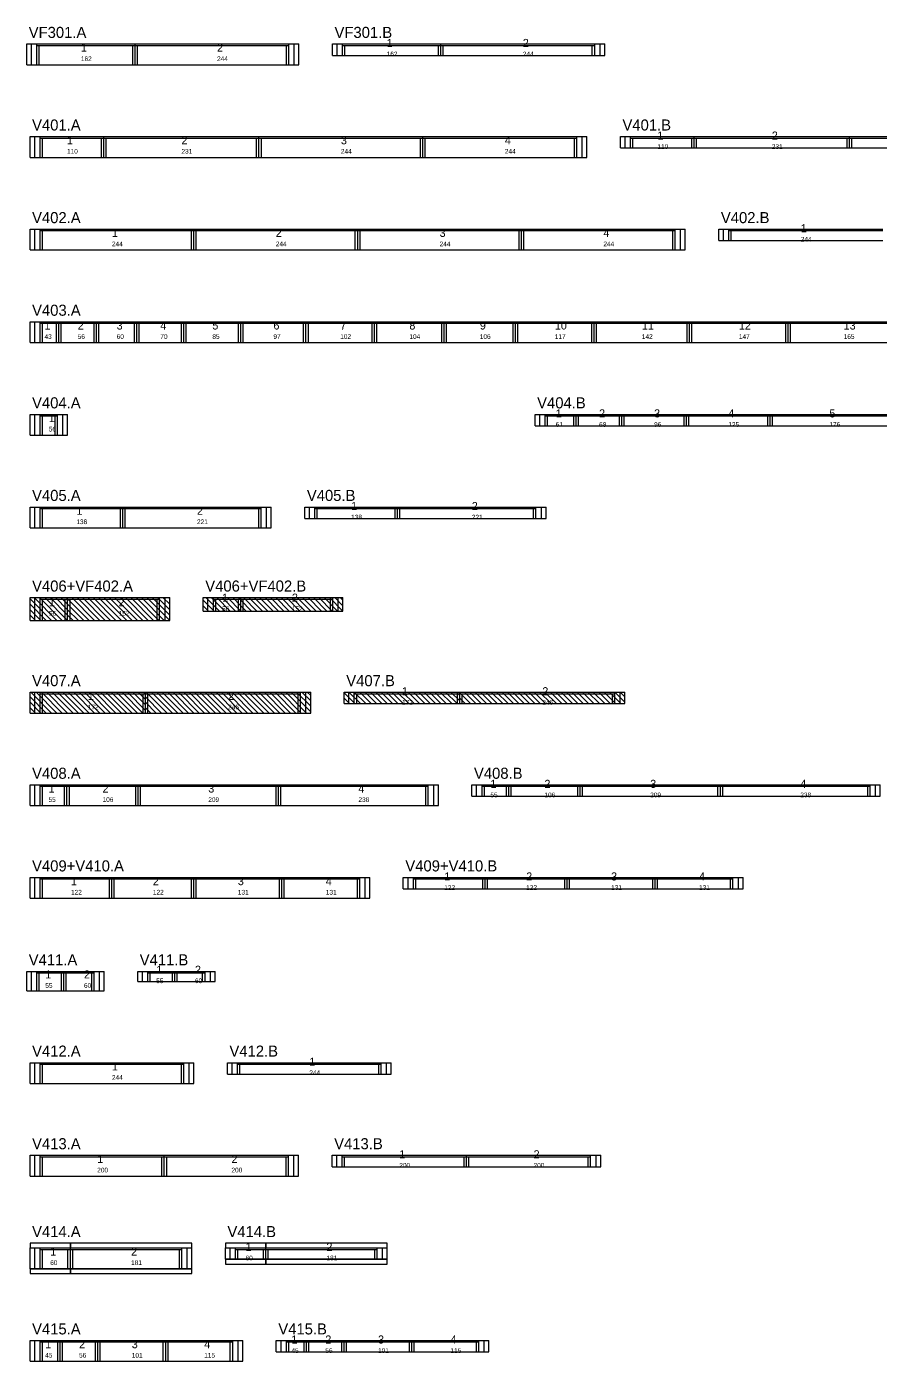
# Model space of a CAD drawing. Header units: metres. Extents: x -10 to 74425, y -2037 to 26.
# Drawn here: x 19429 to 20700, y -1988 to 1 of the extents above; entities that cross this region are included whole.
import ezdxf

# ---------------------------------------------------------------- set-up
doc = ezdxf.new("R2010")
doc.units = ezdxf.units.M
doc.layers.add('VIGAS', color=7, linetype='Continuous')

msp = doc.modelspace()

# ---------------------------------------------------------------- linework, layer by layer
at = {"layer": 'VIGAS'}
for p, q in [((19429, -25), (19590.5, -25)), ((19429, -56), (19429, -25)), ((19436, -56), (19436, -25)), ((19444, -56), (19444, -25)), ((19444, -27.2), (19590.5, -27.2)), ((19447.5, -56), (19447.5, -27.2)), ((19587, -56), (19587, -27.2)), ((19590.5, -56), (19590.5, -25)), ((19590.5, -56), (19590.5, -25)), ((19590.5, -25), (19834.5, -25)), ((19590.5, -56), (19590.5, -25)), ((19590.5, -56), (19590.5, -25)), ((19590.5, -56), (19590.5, -25)), ((19590.5, -27.2), (19819.5, -27.2)), ((19594, -56), (19594, -27.2)), ((19816, -56), (19816, -27.2)), ((19819.5, -56), (19819.5, -25)), ((19827.5, -56), (19827.5, -25)), ((19834.5, -56), (19834.5, -25)), ((19884.5, -25), (20046, -25)), ((19884.5, -42), (19884.5, -25)), ((19891.5, -42), (19891.5, -25)), ((19899.5, -42), (19899.5, -25)), ((19899.5, -27.2), (20046, -27.2)), ((19903, -42), (19903, -27.2)), ((20042.5, -42), (20042.5, -27.2)), ((20046, -42), (20046, -25)), ((20046, -42), (20046, -25)), ((20046, -25), (20290, -25)), ((20046, -42), (20046, -25)), ((20046, -42), (20046, -25)), ((20046, -42), (20046, -25)), ((20046, -27.2), (20275, -27.2)), ((20049.5, -42), (20049.5, -27.2)), ((20271.5, -42), (20271.5, -27.2)), ((20275, -42), (20275, -25)), ((20283, -42), (20283, -25)), ((20290, -42), (20290, -25)), ((19429, -56), (19590.5, -56)), ((19444, -56), (19447.5, -56)), ((19587, -56), (19590.5, -56)), ((19590.5, -56), (19834.5, -56)), ((19590.5, -56), (19594, -56)), ((19816, -56), (19819.5, -56)), ((19884.5, -42), (20046, -42)), ((19899.5, -42), (19903, -42)), ((20042.5, -42), (20046, -42)), ((20046, -42), (20290, -42)), ((20046, -42), (20049.5, -42)), ((20271.5, -42), (20275, -42)), ((19434, -163), (19544, -163)), ((19434, -194), (19434, -163)), ((19441, -194), (19441, -163)), ((19449, -194), (19449, -163)), ((19449, -165.2), (19544, -165.2)), ((19452.5, -194), (19452.5, -165.2)), ((19540.5, -194), (19540.5, -165.2)), ((19544, -194), (19544, -163)), ((19544, -194), (19544, -163)), ((19544, -163), (19775, -163)), ((19544, -194), (19544, -163)), ((19544, -194), (19544, -163)), ((19544, -194), (19544, -163)), ((19544, -165.2), (19775, -165.2)), ((19547.5, -194), (19547.5, -165.2)), ((19771.5, -194), (19771.5, -165.2)), ((19775, -194), (19775, -163)), ((19775, -194), (19775, -163)), ((19775, -163), (20019, -163)), ((19775, -194), (19775, -163)), ((19775, -194), (19775, -163)), ((19775, -194), (19775, -163)), ((19775, -165.2), (20019, -165.2)), ((19778.5, -194), (19778.5, -165.2)), ((20015.5, -194), (20015.5, -165.2)), ((20019, -194), (20019, -163)), ((20019, -194), (20019, -163)), ((20019, -163), (20263.4, -163)), ((20019, -194), (20019, -163)), ((20019, -194), (20019, -163)), ((20019, -194), (20019, -163)), ((20019, -165.2), (20248.4, -165.2)), ((20022.5, -194), (20022.5, -165.2)), ((20244.9, -194), (20244.9, -165.2)), ((20248.4, -194), (20248.4, -163)), ((20256.4, -194), (20256.4, -163)), ((20263.4, -194), (20263.4, -163)), ((20313.4, -163), (20423.4, -163)), ((20313.4, -180), (20313.4, -163)), ((20320.4, -180), (20320.4, -163)), ((20328.4, -180), (20328.4, -163)), ((20328.4, -165.2), (20423.4, -165.2)), ((20331.9, -180), (20331.9, -165.2)), ((20419.9, -180), (20419.9, -165.2)), ((20423.4, -180), (20423.4, -163)), ((20423.4, -180), (20423.4, -163)), ((20423.4, -163), (20654.4, -163)), ((20423.4, -180), (20423.4, -163)), ((20423.4, -180), (20423.4, -163)), ((20423.4, -180), (20423.4, -163)), ((20423.4, -165.2), (20654.4, -165.2)), ((20426.9, -180), (20426.9, -165.2)), ((20650.9, -180), (20650.9, -165.2)), ((20654.4, -180), (20654.4, -163)), ((20654.4, -180), (20654.4, -163)), ((20654.4, -163), (20898.4, -163)), ((20654.4, -180), (20654.4, -163)), ((20654.4, -180), (20654.4, -163)), ((20654.4, -180), (20654.4, -163)), ((20654.4, -165.2), (20898.4, -165.2)), ((20657.9, -180), (20657.9, -165.2)), ((19434, -194), (19544, -194)), ((19449, -194), (19452.5, -194)), ((19540.5, -194), (19544, -194)), ((19544, -194), (19775, -194)), ((19544, -194), (19547.5, -194)), ((19771.5, -194), (19775, -194)), ((19775, -194), (20019, -194)), ((19775, -194), (19778.5, -194)), ((20015.5, -194), (20019, -194)), ((20019, -194), (20263.4, -194)), ((20019, -194), (20022.5, -194)), ((20244.9, -194), (20248.4, -194)), ((20313.4, -180), (20423.4, -180)), ((20328.4, -180), (20331.9, -180)), ((20419.9, -180), (20423.4, -180)), ((20423.4, -180), (20654.4, -180)), ((20423.4, -180), (20426.9, -180)), ((20650.9, -180), (20654.4, -180)), ((20654.4, -180), (20898.4, -180)), ((20654.4, -180), (20657.9, -180)), ((19434, -301), (19678, -301)), ((19434, -332), (19434, -301)), ((19441, -332), (19441, -301)), ((19449, -332), (19449, -301)), ((19449, -303.2), (19678, -303.2)), ((19452.5, -332), (19452.5, -303.2)), ((19674.5, -332), (19674.5, -303.2)), ((19678, -332), (19678, -301)), ((19678, -332), (19678, -301)), ((19678, -301), (19922, -301)), ((19678, -332), (19678, -301)), ((19678, -332), (19678, -301)), ((19678, -332), (19678, -301)), ((19678, -303.2), (19922, -303.2)), ((19681.5, -332), (19681.5, -303.2)), ((19918.5, -332), (19918.5, -303.2)), ((19922, -332), (19922, -301)), ((19922, -332), (19922, -301)), ((19922, -301), (20166, -301)), ((19922, -332), (19922, -301)), ((19922, -332), (19922, -301)), ((19922, -332), (19922, -301)), ((19922, -303.2), (20166, -303.2)), ((19925.5, -332), (19925.5, -303.2)), ((20162.5, -332), (20162.5, -303.2)), ((20166, -332), (20166, -301)), ((20166, -332), (20166, -301)), ((20166, -301), (20410, -301)), ((20166, -332), (20166, -301)), ((20166, -332), (20166, -301)), ((20166, -332), (20166, -301)), ((20166, -303.2), (20395, -303.2)), ((20169.5, -332), (20169.5, -303.2)), ((20391.5, -332), (20391.5, -303.2)), ((20395, -332), (20395, -301)), ((20403, -332), (20403, -301)), ((20410, -332), (20410, -301)), ((20460, -301), (20704, -301)), ((20460, -318), (20460, -301)), ((20460, -318), (20704, -318)), ((20467, -318), (20467, -301)), ((20475, -318), (20475, -301)), ((20475, -303.2), (20704, -303.2)), ((20475, -318), (20478.5, -318)), ((20478.5, -318), (20478.5, -303.2)), ((19434, -332), (19678, -332)), ((19449, -332), (19452.5, -332)), ((19674.5, -332), (19678, -332)), ((19678, -332), (19922, -332)), ((19678, -332), (19681.5, -332)), ((19918.5, -332), (19922, -332)), ((19922, -332), (20166, -332)), ((19922, -332), (19925.5, -332)), ((20162.5, -332), (20166, -332)), ((20166, -332), (20410, -332)), ((20166, -332), (20169.5, -332)), ((20391.5, -332), (20395, -332)), ((19434, -439), (19477, -439)), ((19434, -470), (19434, -439)), ((19441, -470), (19441, -439)), ((19449, -470), (19449, -439)), ((19449, -441.2), (19477, -441.2)), ((19452.5, -470), (19452.5, -441.2)), ((19473.5, -470), (19473.5, -441.2)), ((19477, -470), (19477, -439)), ((19477, -470), (19477, -439)), ((19477, -439), (19533, -439)), ((19477, -470), (19477, -439)), ((19477, -470), (19477, -439)), ((19477, -470), (19477, -439)), ((19477, -441.2), (19533, -441.2)), ((19480.5, -470), (19480.5, -441.2)), ((19529.5, -470), (19529.5, -441.2)), ((19533, -470), (19533, -439)), ((19533, -470), (19533, -439)), ((19533, -439), (19593, -439)), ((19533, -470), (19533, -439)), ((19533, -470), (19533, -439)), ((19533, -470), (19533, -439)), ((19533, -441.2), (19593, -441.2)), ((19536.5, -470), (19536.5, -441.2)), ((19589.5, -470), (19589.5, -441.2)), ((19593, -470), (19593, -439)), ((19593, -470), (19593, -439)), ((19593, -439), (19663, -439)), ((19593, -470), (19593, -439)), ((19593, -470), (19593, -439)), ((19593, -470), (19593, -439)), ((19593, -441.2), (19663, -441.2)), ((19596.5, -470), (19596.5, -441.2)), ((19659.5, -470), (19659.5, -441.2)), ((19663, -470), (19663, -439)), ((19663, -470), (19663, -439)), ((19663, -439), (19748, -439)), ((19663, -470), (19663, -439)), ((19663, -470), (19663, -439)), ((19663, -470), (19663, -439)), ((19663, -441.2), (19748, -441.2)), ((19666.5, -470), (19666.5, -441.2)), ((19744.5, -470), (19744.5, -441.2)), ((19748, -470), (19748, -439)), ((19748, -470), (19748, -439)), ((19748, -439), (19845, -439)), ((19748, -470), (19748, -439)), ((19748, -470), (19748, -439)), ((19748, -470), (19748, -439)), ((19748, -441.2), (19845, -441.2)), ((19751.5, -470), (19751.5, -441.2)), ((19841.5, -470), (19841.5, -441.2)), ((19845, -470), (19845, -439)), ((19845, -470), (19845, -439)), ((19845, -439), (19947, -439)), ((19845, -470), (19845, -439)), ((19845, -470), (19845, -439)), ((19845, -470), (19845, -439)), ((19845, -441.2), (19947, -441.2)), ((19848.5, -470), (19848.5, -441.2)), ((19943.5, -470), (19943.5, -441.2)), ((19947, -470), (19947, -439)), ((19947, -470), (19947, -439)), ((19947, -439), (20051, -439)), ((19947, -470), (19947, -439)), ((19947, -470), (19947, -439)), ((19947, -470), (19947, -439)), ((19947, -441.2), (20051, -441.2)), ((19950.5, -470), (19950.5, -441.2)), ((20047.5, -470), (20047.5, -441.2)), ((20051, -470), (20051, -439)), ((20051, -470), (20051, -439)), ((20051, -439), (20157, -439)), ((20051, -470), (20051, -439)), ((20051, -470), (20051, -439)), ((20051, -470), (20051, -439)), ((20051, -441.2), (20157, -441.2)), ((20054.5, -470), (20054.5, -441.2)), ((20153.5, -470), (20153.5, -441.2)), ((20157, -470), (20157, -439)), ((20157, -470), (20157, -439)), ((20157, -439), (20274.3, -439)), ((20157, -470), (20157, -439)), ((20157, -470), (20157, -439)), ((20157, -470), (20157, -439)), ((20157, -441.2), (20274.3, -441.2)), ((20160.5, -470), (20160.5, -441.2)), ((20270.8, -470), (20270.8, -441.2)), ((20274.3, -470), (20274.3, -439)), ((20274.3, -470), (20274.3, -439)), ((20274.3, -439), (20416.4, -439)), ((20274.3, -470), (20274.3, -439)), ((20274.3, -470), (20274.3, -439)), ((20274.3, -470), (20274.3, -439)), ((20274.3, -441.2), (20416.4, -441.2)), ((20277.8, -470), (20277.8, -441.2)), ((20412.9, -470), (20412.9, -441.2)), ((20416.4, -470), (20416.4, -439)), ((20416.4, -470), (20416.4, -439)), ((20416.4, -439), (20563.4, -439)), ((20416.4, -470), (20416.4, -439)), ((20416.4, -470), (20416.4, -439)), ((20416.4, -470), (20416.4, -439)), ((20416.4, -441.2), (20563.4, -441.2)), ((20419.9, -470), (20419.9, -441.2)), ((20559.9, -470), (20559.9, -441.2)), ((20563.4, -470), (20563.4, -439)), ((20563.4, -470), (20563.4, -439)), ((20563.4, -439), (20728.4, -439)), ((20563.4, -470), (20563.4, -439)), ((20563.4, -470), (20563.4, -439)), ((20563.4, -470), (20563.4, -439)), ((20563.4, -441.2), (20728.4, -441.2)), ((20566.9, -470), (20566.9, -441.2)), ((19434, -470), (19477, -470)), ((19449, -470), (19452.5, -470)), ((19473.5, -470), (19477, -470)), ((19477, -470), (19533, -470)), ((19477, -470), (19480.5, -470)), ((19529.5, -470), (19533, -470)), ((19533, -470), (19593, -470)), ((19533, -470), (19536.5, -470)), ((19589.5, -470), (19593, -470)), ((19593, -470), (19663, -470)), ((19593, -470), (19596.5, -470)), ((19659.5, -470), (19663, -470)), ((19663, -470), (19748, -470)), ((19663, -470), (19666.5, -470)), ((19744.5, -470), (19748, -470)), ((19748, -470), (19845, -470)), ((19748, -470), (19751.5, -470)), ((19841.5, -470), (19845, -470)), ((19845, -470), (19947, -470)), ((19845, -470), (19848.5, -470)), ((19943.5, -470), (19947, -470)), ((19947, -470), (20051, -470)), ((19947, -470), (19950.5, -470)), ((20047.5, -470), (20051, -470)), ((20051, -470), (20157, -470)), ((20051, -470), (20054.5, -470)), ((20153.5, -470), (20157, -470)), ((20157, -470), (20274.3, -470)), ((20157, -470), (20160.5, -470)), ((20270.8, -470), (20274.3, -470)), ((20274.3, -470), (20416.4, -470)), ((20274.3, -470), (20277.8, -470)), ((20412.9, -470), (20416.4, -470)), ((20416.4, -470), (20563.4, -470)), ((20416.4, -470), (20419.9, -470)), ((20559.9, -470), (20563.4, -470)), ((20563.4, -470), (20728.4, -470)), ((20563.4, -470), (20566.9, -470)), ((19434, -577), (19489.8, -577)), ((19434, -608), (19434, -577)), ((19441, -608), (19441, -577)), ((19449, -608), (19449, -577)), ((19449, -579.2), (19474.8, -579.2)), ((19452.5, -608), (19452.5, -579.2)), ((19471.3, -608), (19471.3, -579.2)), ((19474.8, -608), (19474.8, -577)), ((19482.8, -608), (19482.8, -577)), ((19489.8, -608), (19489.8, -577)), ((20186.3, -577), (20247.6, -577)), ((20186.3, -594), (20186.3, -577)), ((20186.3, -594), (20247.6, -594)), ((20193.3, -594), (20193.3, -577)), ((20201.3, -594), (20201.3, -577)), ((20201.3, -579.2), (20247.6, -579.2)), ((20201.3, -594), (20204.8, -594)), ((20204.8, -594), (20204.8, -579.2)), ((20244.1, -594), (20244.1, -579.2)), ((20244.1, -594), (20247.6, -594)), ((20247.6, -594), (20247.6, -577)), ((20247.6, -594), (20247.6, -577)), ((20247.6, -577), (20315.6, -577)), ((20247.6, -594), (20247.6, -577)), ((20247.6, -594), (20247.6, -577)), ((20247.6, -594), (20247.6, -577)), ((20247.6, -579.2), (20315.6, -579.2)), ((20247.6, -594), (20315.6, -594)), ((20247.6, -594), (20251.1, -594)), ((20251.1, -594), (20251.1, -579.2)), ((20312.1, -594), (20312.1, -579.2)), ((20312.1, -594), (20315.6, -594)), ((20315.6, -594), (20315.6, -577)), ((20315.6, -594), (20315.6, -577)), ((20315.6, -577), (20411.6, -577)), ((20315.6, -594), (20315.6, -577)), ((20315.6, -594), (20315.6, -577)), ((20315.6, -594), (20315.6, -577)), ((20315.6, -579.2), (20411.6, -579.2)), ((20315.6, -594), (20411.6, -594)), ((20315.6, -594), (20319.1, -594)), ((20319.1, -594), (20319.1, -579.2)), ((20408.1, -594), (20408.1, -579.2)), ((20408.1, -594), (20411.6, -594)), ((20411.6, -594), (20411.6, -577)), ((20411.6, -594), (20411.6, -577)), ((20411.6, -577), (20536.6, -577)), ((20411.6, -594), (20411.6, -577)), ((20411.6, -594), (20411.6, -577)), ((20411.6, -594), (20411.6, -577)), ((20411.6, -579.2), (20536.6, -579.2)), ((20411.6, -594), (20536.6, -594)), ((20411.6, -594), (20415.1, -594)), ((20415.1, -594), (20415.1, -579.2)), ((20533.1, -594), (20533.1, -579.2)), ((20533.1, -594), (20536.6, -594)), ((20536.6, -594), (20536.6, -577)), ((20536.6, -594), (20536.6, -577)), ((20536.6, -577), (20712.6, -577)), ((20536.6, -594), (20536.6, -577)), ((20536.6, -594), (20536.6, -577)), ((20536.6, -594), (20536.6, -577)), ((20536.6, -579.2), (20712.6, -579.2)), ((20536.6, -594), (20712.6, -594)), ((20536.6, -594), (20540.1, -594)), ((20540.1, -594), (20540.1, -579.2)), ((19434, -608), (19489.8, -608)), ((19449, -608), (19452.5, -608)), ((19471.3, -608), (19474.8, -608)), ((19434, -715), (19572, -715)), ((19434, -746), (19434, -715)), ((19441, -746), (19441, -715)), ((19449, -746), (19449, -715)), ((19572, -746), (19572, -715)), ((19572, -746), (19572, -715)), ((19572, -715), (19793.3, -715)), ((19572, -746), (19572, -715)), ((19572, -746), (19572, -715)), ((19572, -746), (19572, -715)), ((19778.3, -746), (19778.3, -715)), ((19786.3, -746), (19786.3, -715)), ((19793.3, -746), (19793.3, -715)), ((19843.3, -715), (19981.3, -715)), ((19843.3, -732), (19843.3, -715)), ((19850.3, -732), (19850.3, -715)), ((19858.3, -732), (19858.3, -715)), ((19981.3, -732), (19981.3, -715)), ((19981.3, -732), (19981.3, -715)), ((19981.3, -715), (20202.6, -715)), ((19981.3, -732), (19981.3, -715)), ((19981.3, -732), (19981.3, -715)), ((19981.3, -732), (19981.3, -715)), ((20187.6, -732), (20187.6, -715)), ((20195.6, -732), (20195.6, -715)), ((20202.6, -732), (20202.6, -715)), ((19449, -717.2), (19572, -717.2)), ((19452.5, -746), (19452.5, -717.2)), ((19568.5, -746), (19568.5, -717.2)), ((19572, -717.2), (19778.3, -717.2)), ((19575.5, -746), (19575.5, -717.2)), ((19774.8, -746), (19774.8, -717.2)), ((19843.3, -732), (19981.3, -732)), ((19858.3, -717.2), (19981.3, -717.2)), ((19858.3, -732), (19861.8, -732)), ((19861.8, -732), (19861.8, -717.2)), ((19977.8, -732), (19977.8, -717.2)), ((19977.8, -732), (19981.3, -732)), ((19981.3, -717.2), (20187.6, -717.2)), ((19981.3, -732), (20202.6, -732)), ((19981.3, -732), (19984.8, -732)), ((19984.8, -732), (19984.8, -717.2)), ((20184.1, -732), (20184.1, -717.2)), ((20184.1, -732), (20187.6, -732)), ((19434, -746), (19572, -746)), ((19449, -746), (19452.5, -746)), ((19568.5, -746), (19572, -746)), ((19572, -746), (19793.3, -746)), ((19572, -746), (19575.5, -746)), ((19774.8, -746), (19778.3, -746)), ((19434, -850), (19490, -850)), ((19434, -884), (19434, -850)), ((19466, -884), (19434, -852)), ((19474, -884), (19440, -850)), ((19441, -884), (19441, -850)), ((19482, -884), (19448, -850)), ((19449, -884), (19449, -850)), ((19449, -852.2), (19490, -852.2)), ((19452.5, -884), (19452.5, -852.2)), ((19490, -884), (19456, -850)), ((19490, -876), (19464, -850)), ((19490, -868), (19472, -850)), ((19490, -860), (19480, -850)), ((19486.5, -884), (19486.5, -852.2)), ((19490, -852), (19488, -850)), ((19490, -884), (19490, -850)), ((19490, -884), (19490, -850)), ((19490, -850), (19642, -850)), ((19490, -884), (19490, -850)), ((19490, -884), (19490, -850)), ((19490, -884), (19490, -850)), ((19522, -884), (19490, -852)), ((19490, -852.2), (19627, -852.2)), ((19493.5, -884), (19493.5, -852.2)), ((19530, -884), (19496, -850)), ((19538, -884), (19504, -850)), ((19546, -884), (19512, -850)), ((19554, -884), (19520, -850)), ((19562, -884), (19528, -850)), ((19570, -884), (19536, -850)), ((19578, -884), (19544, -850)), ((19586, -884), (19552, -850)), ((19594, -884), (19560, -850)), ((19602, -884), (19568, -850)), ((19610, -884), (19576, -850)), ((19618, -884), (19584, -850)), ((19626, -884), (19592, -850)), ((19634, -884), (19600, -850)), ((19642, -884), (19608, -850)), ((19642, -876), (19616, -850)), ((19623.5, -884), (19623.5, -852.2)), ((19642, -868), (19624, -850)), ((19627, -884), (19627, -850)), ((19642, -860), (19632, -850)), ((19635, -884), (19635, -850)), ((19642, -852), (19640, -850)), ((19642, -884), (19642, -850)), ((19692, -850), (19748, -850)), ((19692, -870), (19692, -850)), ((19708, -870), (19692, -854)), ((19716, -870), (19696, -850)), ((19699, -870), (19699, -850)), ((19724, -870), (19704, -850)), ((19707, -870), (19707, -850)), ((19707, -852.2), (19748, -852.2)), ((19710.5, -870), (19710.5, -852.2)), ((19732, -870), (19712, -850)), ((19740, -870), (19720, -850)), ((19748, -870), (19728, -850)), ((19748, -862), (19736, -850)), ((19748, -854), (19744, -850)), ((19744.5, -870), (19744.5, -852.2)), ((19748, -870), (19748, -850)), ((19748, -870), (19748, -850)), ((19748, -850), (19900, -850)), ((19748, -870), (19748, -850)), ((19748, -870), (19748, -850)), ((19748, -870), (19748, -850)), ((19748, -852.2), (19885, -852.2)), ((19764, -870), (19748, -854)), ((19751.5, -870), (19751.5, -852.2)), ((19772, -870), (19752, -850)), ((19780, -870), (19760, -850)), ((19788, -870), (19768, -850)), ((19796, -870), (19776, -850)), ((19804, -870), (19784, -850)), ((19812, -870), (19792, -850)), ((19820, -870), (19800, -850)), ((19828, -870), (19808, -850)), ((19836, -870), (19816, -850)), ((19844, -870), (19824, -850)), ((19852, -870), (19832, -850)), ((19860, -870), (19840, -850)), ((19868, -870), (19848, -850)), ((19876, -870), (19856, -850)), ((19884, -870), (19864, -850)), ((19892, -870), (19872, -850)), ((19900, -870), (19880, -850)), ((19881.5, -870), (19881.5, -852.2)), ((19885, -870), (19885, -850)), ((19900, -862), (19888, -850)), ((19893, -870), (19893, -850)), ((19900, -854), (19896, -850)), ((19900, -870), (19900, -850)), ((19458, -884), (19434, -860)), ((19450, -884), (19434, -868)), ((19514, -884), (19490, -860)), ((19506, -884), (19490, -868)), ((19700, -870), (19692, -862)), ((19692, -870), (19748, -870)), ((19692, -870), (19692, -870)), ((19707, -870), (19710.5, -870)), ((19744.5, -870), (19748, -870)), ((19756, -870), (19748, -862)), ((19748, -870), (19900, -870)), ((19748, -870), (19751.5, -870)), ((19748, -870), (19748, -870)), ((19881.5, -870), (19885, -870)), ((19442, -884), (19434, -876)), ((19434, -884), (19490, -884)), ((19434, -884), (19434, -884)), ((19449, -884), (19452.5, -884)), ((19486.5, -884), (19490, -884)), ((19498, -884), (19490, -876)), ((19490, -884), (19642, -884)), ((19490, -884), (19493.5, -884)), ((19490, -884), (19490, -884)), ((19623.5, -884), (19627, -884)), ((19434, -991), (19606, -991)), ((19434, -1022), (19434, -991)), ((19466, -1022), (19435, -991)), ((19441, -1022), (19441, -991)), ((19474, -1022), (19443, -991)), ((19449, -1022), (19449, -991)), ((19449, -993.2), (19606, -993.2)), ((19482, -1022), (19451, -991)), ((19452.5, -1022), (19452.5, -993.2)), ((19490, -1022), (19459, -991)), ((19498, -1022), (19467, -991)), ((19506, -1022), (19475, -991)), ((19514, -1022), (19483, -991)), ((19522, -1022), (19491, -991)), ((19530, -1022), (19499, -991)), ((19538, -1022), (19507, -991)), ((19546, -1022), (19515, -991)), ((19554, -1022), (19523, -991)), ((19562, -1022), (19531, -991)), ((19570, -1022), (19539, -991)), ((19578, -1022), (19547, -991)), ((19586, -1022), (19555, -991)), ((19594, -1022), (19563, -991)), ((19602, -1022), (19571, -991)), ((19606, -1018), (19579, -991)), ((19606, -1010), (19587, -991)), ((19606, -1002), (19595, -991)), ((19602.5, -1022), (19602.5, -993.2)), ((19606, -994), (19603, -991)), ((19606, -1022), (19606, -991)), ((19606, -1022), (19606, -991)), ((19606, -991), (19852, -991)), ((19606, -1022), (19606, -991)), ((19606, -1022), (19606, -991)), ((19606, -1022), (19606, -991)), ((19606, -993.2), (19837, -993.2)), ((19638, -1022), (19607, -991)), ((19609.5, -1022), (19609.5, -993.2)), ((19646, -1022), (19615, -991)), ((19654, -1022), (19623, -991)), ((19662, -1022), (19631, -991)), ((19670, -1022), (19639, -991)), ((19678, -1022), (19647, -991)), ((19686, -1022), (19655, -991)), ((19694, -1022), (19663, -991)), ((19702, -1022), (19671, -991)), ((19710, -1022), (19679, -991)), ((19718, -1022), (19687, -991)), ((19726, -1022), (19695, -991)), ((19734, -1022), (19703, -991)), ((19742, -1022), (19711, -991)), ((19750, -1022), (19719, -991)), ((19758, -1022), (19727, -991)), ((19766, -1022), (19735, -991)), ((19774, -1022), (19743, -991)), ((19782, -1022), (19751, -991)), ((19790, -1022), (19759, -991)), ((19798, -1022), (19767, -991)), ((19806, -1022), (19775, -991)), ((19814, -1022), (19783, -991)), ((19822, -1022), (19791, -991)), ((19830, -1022), (19799, -991)), ((19838, -1022), (19807, -991)), ((19846, -1022), (19815, -991)), ((19852, -1020), (19823, -991)), ((19852, -1012), (19831, -991)), ((19833.5, -1022), (19833.5, -993.2)), ((19837, -1022), (19837, -991)), ((19852, -1004), (19839, -991)), ((19845, -1022), (19845, -991)), ((19852, -996), (19847, -991)), ((19852, -1022), (19852, -991)), ((19902, -991), (20074, -991)), ((19902, -1008), (19902, -991)), ((19918, -1008), (19902, -992)), ((19909, -1008), (19909, -991)), ((19926, -1008), (19909, -991)), ((19917, -1008), (19917, -991)), ((19934, -1008), (19917, -991)), ((19917, -993.2), (20074, -993.2)), ((19920.5, -1008), (19920.5, -993.2)), ((19942, -1008), (19925, -991)), ((19950, -1008), (19933, -991)), ((19958, -1008), (19941, -991)), ((19966, -1008), (19949, -991)), ((19974, -1008), (19957, -991)), ((19982, -1008), (19965, -991)), ((19990, -1008), (19973, -991)), ((19998, -1008), (19981, -991)), ((20006, -1008), (19989, -991)), ((20014, -1008), (19997, -991)), ((20022, -1008), (20005, -991)), ((20030, -1008), (20013, -991)), ((20038, -1008), (20021, -991)), ((20046, -1008), (20029, -991)), ((20054, -1008), (20037, -991)), ((20062, -1008), (20045, -991)), ((20070, -1008), (20053, -991)), ((20074, -1004), (20061, -991)), ((20074, -996), (20069, -991)), ((20070.5, -1008), (20070.5, -993.2)), ((20074, -1008), (20074, -991)), ((20074, -1008), (20074, -991)), ((20074, -991), (20320, -991)), ((20074, -1008), (20074, -991)), ((20074, -1008), (20074, -991)), ((20074, -1008), (20074, -991)), ((20090, -1008), (20074, -992)), ((20074, -993.2), (20305, -993.2)), ((20077.5, -1008), (20077.5, -993.2)), ((20098, -1008), (20081, -991)), ((20106, -1008), (20089, -991)), ((20114, -1008), (20097, -991)), ((20122, -1008), (20105, -991)), ((20130, -1008), (20113, -991)), ((20138, -1008), (20121, -991)), ((20146, -1008), (20129, -991)), ((20154, -1008), (20137, -991)), ((20162, -1008), (20145, -991)), ((20170, -1008), (20153, -991)), ((20178, -1008), (20161, -991)), ((20186, -1008), (20169, -991)), ((20194, -1008), (20177, -991)), ((20202, -1008), (20185, -991)), ((20210, -1008), (20193, -991)), ((20218, -1008), (20201, -991)), ((20226, -1008), (20209, -991)), ((20234, -1008), (20217, -991)), ((20242, -1008), (20225, -991)), ((20250, -1008), (20233, -991)), ((20258, -1008), (20241, -991)), ((20266, -1008), (20249, -991)), ((20274, -1008), (20257, -991)), ((20282, -1008), (20265, -991)), ((20290, -1008), (20273, -991)), ((20298, -1008), (20281, -991)), ((20306, -1008), (20289, -991)), ((20314, -1008), (20297, -991)), ((20301.5, -1008), (20301.5, -993.2)), ((20305, -1008), (20305, -991)), ((20320, -1006), (20305, -991)), ((20313, -1008), (20313, -991)), ((20320, -998), (20313, -991)), ((20320, -1008), (20320, -991)), ((19458, -1022), (19434, -998)), ((19450, -1022), (19434, -1006)), ((19442, -1022), (19434, -1014)), ((19630, -1022), (19606, -998)), ((19622, -1022), (19606, -1006)), ((19614, -1022), (19606, -1014)), ((19910, -1008), (19902, -1000)), ((19902, -1008), (20074, -1008)), ((19902, -1008), (19902, -1008)), ((19917, -1008), (19920.5, -1008)), ((20070.5, -1008), (20074, -1008)), ((20082, -1008), (20074, -1000)), ((20074, -1008), (20320, -1008)), ((20074, -1008), (20077.5, -1008)), ((20074, -1008), (20074, -1008)), ((20301.5, -1008), (20305, -1008)), ((19434, -1022), (19606, -1022)), ((19434, -1022), (19434, -1022)), ((19449, -1022), (19452.5, -1022)), ((19602.5, -1022), (19606, -1022)), ((19606, -1022), (19852, -1022)), ((19606, -1022), (19609.5, -1022)), ((19606, -1022), (19606, -1022)), ((19833.5, -1022), (19837, -1022)), ((19434, -1129), (19489, -1129)), ((19434, -1160), (19434, -1129)), ((19441, -1160), (19441, -1129)), ((19449, -1160), (19449, -1129)), ((19449, -1131.2), (19489, -1131.2)), ((19452.5, -1160), (19452.5, -1131.2)), ((19485.5, -1160), (19485.5, -1131.2)), ((19489, -1160), (19489, -1129)), ((19489, -1160), (19489, -1129)), ((19489, -1129), (19595, -1129)), ((19489, -1160), (19489, -1129)), ((19489, -1160), (19489, -1129)), ((19489, -1160), (19489, -1129)), ((19489, -1131.2), (19595, -1131.2)), ((19492.5, -1160), (19492.5, -1131.2)), ((19591.5, -1160), (19591.5, -1131.2)), ((19595, -1160), (19595, -1129)), ((19595, -1160), (19595, -1129)), ((19595, -1129), (19804, -1129)), ((19595, -1160), (19595, -1129)), ((19595, -1160), (19595, -1129)), ((19595, -1160), (19595, -1129)), ((19595, -1131.2), (19804, -1131.2)), ((19598.5, -1160), (19598.5, -1131.2)), ((19800.5, -1160), (19800.5, -1131.2)), ((19804, -1160), (19804, -1129)), ((19804, -1160), (19804, -1129)), ((19804, -1129), (20042.2, -1129)), ((19804, -1160), (19804, -1129)), ((19804, -1160), (19804, -1129)), ((19804, -1160), (19804, -1129)), ((19804, -1131.2), (20027.2, -1131.2)), ((19807.5, -1160), (19807.5, -1131.2)), ((20023.7, -1160), (20023.7, -1131.2)), ((20027.2, -1160), (20027.2, -1129)), ((20035.2, -1160), (20035.2, -1129)), ((20042.2, -1160), (20042.2, -1129)), ((20092.2, -1129), (20147.2, -1129)), ((20092.2, -1146), (20092.2, -1129)), ((20099.2, -1146), (20099.2, -1129)), ((20107.2, -1146), (20107.2, -1129)), ((20107.2, -1131.2), (20147.2, -1131.2)), ((20110.7, -1146), (20110.7, -1131.2)), ((20143.7, -1146), (20143.7, -1131.2)), ((20147.2, -1146), (20147.2, -1129)), ((20147.2, -1146), (20147.2, -1129)), ((20147.2, -1129), (20253.2, -1129)), ((20147.2, -1146), (20147.2, -1129)), ((20147.2, -1146), (20147.2, -1129)), ((20147.2, -1146), (20147.2, -1129)), ((20147.2, -1131.2), (20253.2, -1131.2)), ((20150.7, -1146), (20150.7, -1131.2)), ((20249.7, -1146), (20249.7, -1131.2)), ((20253.2, -1146), (20253.2, -1129)), ((20253.2, -1146), (20253.2, -1129)), ((20253.2, -1129), (20462.2, -1129)), ((20253.2, -1146), (20253.2, -1129)), ((20253.2, -1146), (20253.2, -1129)), ((20253.2, -1146), (20253.2, -1129)), ((20253.2, -1131.2), (20462.2, -1131.2)), ((20256.7, -1146), (20256.7, -1131.2)), ((20458.7, -1146), (20458.7, -1131.2)), ((20462.2, -1146), (20462.2, -1129)), ((20462.2, -1146), (20462.2, -1129)), ((20462.2, -1129), (20700.4, -1129)), ((20462.2, -1146), (20462.2, -1129)), ((20462.2, -1146), (20462.2, -1129)), ((20462.2, -1146), (20462.2, -1129)), ((20462.2, -1131.2), (20685.4, -1131.2)), ((20465.7, -1146), (20465.7, -1131.2)), ((20681.9, -1146), (20681.9, -1131.2)), ((20685.4, -1146), (20685.4, -1129)), ((20693.4, -1146), (20693.4, -1129)), ((20700.4, -1146), (20700.4, -1129)), ((20092.2, -1146), (20147.2, -1146)), ((20107.2, -1146), (20110.7, -1146)), ((20143.7, -1146), (20147.2, -1146)), ((20147.2, -1146), (20253.2, -1146)), ((20147.2, -1146), (20150.7, -1146)), ((20249.7, -1146), (20253.2, -1146)), ((20253.2, -1146), (20462.2, -1146)), ((20253.2, -1146), (20256.7, -1146)), ((20458.7, -1146), (20462.2, -1146)), ((20462.2, -1146), (20700.4, -1146)), ((20462.2, -1146), (20465.7, -1146)), ((20681.9, -1146), (20685.4, -1146)), ((19434, -1160), (19489, -1160)), ((19449, -1160), (19452.5, -1160)), ((19485.5, -1160), (19489, -1160)), ((19489, -1160), (19595, -1160)), ((19489, -1160), (19492.5, -1160)), ((19591.5, -1160), (19595, -1160)), ((19595, -1160), (19804, -1160)), ((19595, -1160), (19598.5, -1160)), ((19800.5, -1160), (19804, -1160)), ((19804, -1160), (20042.2, -1160)), ((19804, -1160), (19807.5, -1160)), ((20023.7, -1160), (20027.2, -1160)), ((19434, -1267), (19556, -1267)), ((19434, -1298), (19434, -1267)), ((19441, -1298), (19441, -1267)), ((19449, -1298), (19449, -1267)), ((19449, -1269.2), (19556, -1269.2)), ((19452.5, -1298), (19452.5, -1269.2)), ((19552.5, -1298), (19552.5, -1269.2)), ((19556, -1298), (19556, -1267)), ((19556, -1298), (19556, -1267)), ((19556, -1267), (19678, -1267)), ((19556, -1298), (19556, -1267)), ((19556, -1298), (19556, -1267)), ((19556, -1298), (19556, -1267)), ((19556, -1269.2), (19678, -1269.2)), ((19559.5, -1298), (19559.5, -1269.2)), ((19674.5, -1298), (19674.5, -1269.2)), ((19678, -1298), (19678, -1267)), ((19678, -1298), (19678, -1267)), ((19678, -1267), (19809, -1267)), ((19678, -1298), (19678, -1267)), ((19678, -1298), (19678, -1267)), ((19678, -1298), (19678, -1267)), ((19678, -1269.2), (19809, -1269.2)), ((19681.5, -1298), (19681.5, -1269.2)), ((19805.5, -1298), (19805.5, -1269.2)), ((19809, -1298), (19809, -1267)), ((19809, -1298), (19809, -1267)), ((19809, -1267), (19940, -1267)), ((19809, -1298), (19809, -1267)), ((19809, -1298), (19809, -1267)), ((19809, -1298), (19809, -1267)), ((19809, -1269.2), (19925, -1269.2)), ((19812.5, -1298), (19812.5, -1269.2)), ((19921.5, -1298), (19921.5, -1269.2)), ((19925, -1298), (19925, -1267)), ((19933, -1298), (19933, -1267)), ((19940, -1298), (19940, -1267)), ((19990, -1267), (20112, -1267)), ((19990, -1284), (19990, -1267)), ((19997, -1284), (19997, -1267)), ((20005, -1284), (20005, -1267)), ((20005, -1269.2), (20112, -1269.2)), ((20008.5, -1284), (20008.5, -1269.2)), ((20108.5, -1284), (20108.5, -1269.2)), ((20112, -1284), (20112, -1267)), ((20112, -1284), (20112, -1267)), ((20112, -1267), (20234, -1267)), ((20112, -1284), (20112, -1267)), ((20112, -1284), (20112, -1267)), ((20112, -1284), (20112, -1267)), ((20112, -1269.2), (20234, -1269.2)), ((20115.5, -1284), (20115.5, -1269.2)), ((20230.5, -1284), (20230.5, -1269.2)), ((20234, -1284), (20234, -1267)), ((20234, -1284), (20234, -1267)), ((20234, -1267), (20365, -1267)), ((20234, -1284), (20234, -1267)), ((20234, -1284), (20234, -1267)), ((20234, -1284), (20234, -1267)), ((20234, -1269.2), (20365, -1269.2)), ((20237.5, -1284), (20237.5, -1269.2)), ((20361.5, -1284), (20361.5, -1269.2)), ((20365, -1284), (20365, -1267)), ((20365, -1284), (20365, -1267)), ((20365, -1267), (20496, -1267)), ((20365, -1284), (20365, -1267)), ((20365, -1284), (20365, -1267)), ((20365, -1284), (20365, -1267)), ((20365, -1269.2), (20481, -1269.2)), ((20368.5, -1284), (20368.5, -1269.2)), ((20477.5, -1284), (20477.5, -1269.2)), ((20481, -1284), (20481, -1267)), ((20489, -1284), (20489, -1267)), ((20496, -1284), (20496, -1267)), ((19990, -1284), (20112, -1284)), ((20005, -1284), (20008.5, -1284)), ((20108.5, -1284), (20112, -1284)), ((20112, -1284), (20234, -1284)), ((20112, -1284), (20115.5, -1284)), ((20230.5, -1284), (20234, -1284)), ((20234, -1284), (20365, -1284)), ((20234, -1284), (20237.5, -1284)), ((20361.5, -1284), (20365, -1284)), ((20365, -1284), (20496, -1284)), ((20365, -1284), (20368.5, -1284)), ((20477.5, -1284), (20481, -1284)), ((19434, -1298), (19556, -1298)), ((19449, -1298), (19452.5, -1298)), ((19552.5, -1298), (19556, -1298)), ((19556, -1298), (19678, -1298)), ((19556, -1298), (19559.5, -1298)), ((19674.5, -1298), (19678, -1298)), ((19678, -1298), (19809, -1298)), ((19678, -1298), (19681.5, -1298)), ((19805.5, -1298), (19809, -1298)), ((19809, -1298), (19940, -1298)), ((19809, -1298), (19812.5, -1298)), ((19921.5, -1298), (19925, -1298)), ((19429, -1407), (19484.3, -1407)), ((19429, -1436), (19429, -1407)), ((19436, -1436), (19436, -1407)), ((19444, -1436), (19444, -1407)), ((19444, -1409.2), (19484.3, -1409.2)), ((19447.5, -1436), (19447.5, -1409.2)), ((19480.8, -1436), (19480.8, -1409.2)), ((19484.3, -1436), (19484.3, -1407)), ((19484.3, -1436), (19484.3, -1407)), ((19484.3, -1407), (19544.3, -1407)), ((19484.3, -1436), (19484.3, -1407)), ((19484.3, -1436), (19484.3, -1407)), ((19484.3, -1436), (19484.3, -1407)), ((19484.3, -1409.2), (19529.3, -1409.2)), ((19487.8, -1436), (19487.8, -1409.2)), ((19525.8, -1436), (19525.8, -1409.2)), ((19529.3, -1436), (19529.3, -1407)), ((19537.3, -1436), (19537.3, -1407)), ((19544.3, -1436), (19544.3, -1407)), ((19594.3, -1407), (19649.6, -1407)), ((19594.3, -1422), (19594.3, -1407)), ((19601.3, -1422), (19601.3, -1407)), ((19609.3, -1422), (19609.3, -1407)), ((19609.3, -1409.2), (19649.6, -1409.2)), ((19612.8, -1422), (19612.8, -1409.2)), ((19646.1, -1422), (19646.1, -1409.2)), ((19649.6, -1422), (19649.6, -1407)), ((19649.6, -1422), (19649.6, -1407)), ((19649.6, -1407), (19709.6, -1407)), ((19649.6, -1422), (19649.6, -1407)), ((19649.6, -1422), (19649.6, -1407)), ((19649.6, -1422), (19649.6, -1407)), ((19649.6, -1409.2), (19694.6, -1409.2)), ((19653.1, -1422), (19653.1, -1409.2)), ((19691.1, -1422), (19691.1, -1409.2)), ((19694.6, -1422), (19694.6, -1407)), ((19702.6, -1422), (19702.6, -1407)), ((19709.6, -1422), (19709.6, -1407)), ((19594.3, -1422), (19649.6, -1422)), ((19609.3, -1422), (19612.8, -1422)), ((19646.1, -1422), (19649.6, -1422)), ((19649.6, -1422), (19709.6, -1422)), ((19649.6, -1422), (19653.1, -1422)), ((19691.1, -1422), (19694.6, -1422)), ((19429, -1436), (19484.3, -1436)), ((19444, -1436), (19447.5, -1436)), ((19480.8, -1436), (19484.3, -1436)), ((19484.3, -1436), (19544.3, -1436)), ((19484.3, -1436), (19487.8, -1436)), ((19525.8, -1436), (19529.3, -1436)), ((19434, -1543), (19678, -1543)), ((19434, -1574), (19434, -1543)), ((19441, -1574), (19441, -1543)), ((19449, -1574), (19449, -1543)), ((19449, -1545.2), (19663, -1545.2)), ((19452.5, -1574), (19452.5, -1545.2)), ((19659.5, -1574), (19659.5, -1545.2)), ((19663, -1574), (19663, -1543)), ((19671, -1574), (19671, -1543)), ((19678, -1574), (19678, -1543)), ((19728, -1543), (19972, -1543)), ((19728, -1560), (19728, -1543)), ((19735, -1560), (19735, -1543)), ((19743, -1560), (19743, -1543)), ((19743, -1545.2), (19957, -1545.2)), ((19746.5, -1560), (19746.5, -1545.2)), ((19953.5, -1560), (19953.5, -1545.2)), ((19957, -1560), (19957, -1543)), ((19965, -1560), (19965, -1543)), ((19972, -1560), (19972, -1543)), ((19728, -1560), (19972, -1560)), ((19743, -1560), (19746.5, -1560)), ((19953.5, -1560), (19957, -1560)), ((19434, -1574), (19678, -1574)), ((19449, -1574), (19452.5, -1574)), ((19659.5, -1574), (19663, -1574)), ((19434, -1681), (19634, -1681)), ((19434, -1712), (19434, -1681)), ((19441, -1712), (19441, -1681)), ((19449, -1712), (19449, -1681)), ((19449, -1683.2), (19634, -1683.2)), ((19452.5, -1712), (19452.5, -1683.2)), ((19630.5, -1712), (19630.5, -1683.2)), ((19634, -1712), (19634, -1681)), ((19634, -1712), (19634, -1681)), ((19634, -1681), (19834, -1681)), ((19634, -1712), (19634, -1681)), ((19634, -1712), (19634, -1681)), ((19634, -1712), (19634, -1681)), ((19634, -1683.2), (19819, -1683.2)), ((19637.5, -1712), (19637.5, -1683.2)), ((19815.5, -1712), (19815.5, -1683.2)), ((19819, -1712), (19819, -1681)), ((19827, -1712), (19827, -1681)), ((19834, -1712), (19834, -1681)), ((19884, -1681), (20084, -1681)), ((19884, -1698), (19884, -1681)), ((19891, -1698), (19891, -1681)), ((19899, -1698), (19899, -1681)), ((19899, -1683.2), (20084, -1683.2)), ((19902.5, -1698), (19902.5, -1683.2)), ((20080.5, -1698), (20080.5, -1683.2)), ((20084, -1698), (20084, -1681)), ((20084, -1698), (20084, -1681)), ((20084, -1681), (20284, -1681)), ((20084, -1698), (20084, -1681)), ((20084, -1698), (20084, -1681)), ((20084, -1698), (20084, -1681)), ((20084, -1683.2), (20269, -1683.2)), ((20087.5, -1698), (20087.5, -1683.2)), ((20265.5, -1698), (20265.5, -1683.2)), ((20269, -1698), (20269, -1681)), ((20277, -1698), (20277, -1681)), ((20284, -1698), (20284, -1681)), ((19884, -1698), (20084, -1698)), ((19899, -1698), (19902.5, -1698)), ((20080.5, -1698), (20084, -1698)), ((20084, -1698), (20284, -1698)), ((20084, -1698), (20087.5, -1698)), ((20265.5, -1698), (20269, -1698)), ((19434, -1712), (19634, -1712)), ((19449, -1712), (19452.5, -1712)), ((19630.5, -1712), (19634, -1712)), ((19634, -1712), (19834, -1712)), ((19634, -1712), (19637.5, -1712)), ((19815.5, -1712), (19819, -1712)), ((19434, -1819), (19494, -1819)), ((19434, -1850), (19434, -1819)), ((19441, -1850), (19441, -1819)), ((19449, -1850), (19449, -1819)), ((19449, -1821.2), (19494, -1821.2)), ((19452.5, -1850), (19452.5, -1821.2)), ((19490.5, -1850), (19490.5, -1821.2)), ((19494, -1850), (19494, -1819)), ((19494, -1850), (19494, -1819)), ((19494, -1819), (19675, -1819)), ((19494, -1850), (19494, -1819)), ((19494, -1850), (19494, -1819)), ((19494, -1850), (19494, -1819)), ((19494, -1821.2), (19660, -1821.2)), ((19497.5, -1850), (19497.5, -1821.2)), ((19656.5, -1850), (19656.5, -1821.2)), ((19660, -1850), (19660, -1819)), ((19668, -1850), (19668, -1819)), ((19675, -1850), (19675, -1819)), ((19725, -1819), (19785, -1819)), ((19725, -1836), (19725, -1819)), ((19732, -1836), (19732, -1819)), ((19740, -1836), (19740, -1819)), ((19740, -1821.2), (19785, -1821.2)), ((19743.5, -1836), (19743.5, -1821.2)), ((19781.5, -1836), (19781.5, -1821.2)), ((19785, -1836), (19785, -1819)), ((19785, -1836), (19785, -1819)), ((19785, -1819), (19966, -1819)), ((19785, -1836), (19785, -1819)), ((19785, -1836), (19785, -1819)), ((19785, -1836), (19785, -1819)), ((19785, -1821.2), (19951, -1821.2)), ((19788.5, -1836), (19788.5, -1821.2)), ((19947.5, -1836), (19947.5, -1821.2)), ((19951, -1836), (19951, -1819)), ((19959, -1836), (19959, -1819)), ((19966, -1836), (19966, -1819)), ((19725, -1836), (19785, -1836)), ((19740, -1836), (19743.5, -1836)), ((19781.5, -1836), (19785, -1836)), ((19785, -1836), (19966, -1836)), ((19785, -1836), (19788.5, -1836)), ((19947.5, -1836), (19951, -1836)), ((19434, -1850), (19494, -1850)), ((19449, -1850), (19452.5, -1850)), ((19490.5, -1850), (19494, -1850)), ((19494, -1850), (19675, -1850)), ((19494, -1850), (19497.5, -1850)), ((19656.5, -1850), (19660, -1850)), ((19434, -1957), (19479, -1957)), ((19434, -1988), (19434, -1957)), ((19441, -1988), (19441, -1957)), ((19449, -1988), (19449, -1957)), ((19449, -1959.2), (19479, -1959.2)), ((19452.5, -1988), (19452.5, -1959.2)), ((19475.5, -1988), (19475.5, -1959.2)), ((19479, -1988), (19479, -1957)), ((19479, -1988), (19479, -1957)), ((19479, -1957), (19535, -1957)), ((19479, -1988), (19479, -1957)), ((19479, -1988), (19479, -1957)), ((19479, -1988), (19479, -1957)), ((19479, -1959.2), (19535, -1959.2)), ((19482.5, -1988), (19482.5, -1959.2)), ((19531.5, -1988), (19531.5, -1959.2)), ((19535, -1988), (19535, -1957)), ((19535, -1988), (19535, -1957)), ((19535, -1957), (19636, -1957)), ((19535, -1988), (19535, -1957)), ((19535, -1988), (19535, -1957)), ((19535, -1988), (19535, -1957)), ((19535, -1959.2), (19636, -1959.2)), ((19538.5, -1988), (19538.5, -1959.2)), ((19632.5, -1988), (19632.5, -1959.2)), ((19636, -1988), (19636, -1957)), ((19636, -1988), (19636, -1957)), ((19636, -1957), (19750.8, -1957)), ((19636, -1988), (19636, -1957)), ((19636, -1988), (19636, -1957)), ((19636, -1988), (19636, -1957)), ((19636, -1959.2), (19735.8, -1959.2)), ((19639.5, -1988), (19639.5, -1959.2)), ((19732.3, -1988), (19732.3, -1959.2)), ((19735.8, -1988), (19735.8, -1957)), ((19743.8, -1988), (19743.8, -1957)), ((19750.8, -1988), (19750.8, -1957)), ((19800.8, -1957), (19845.8, -1957)), ((19800.8, -1974), (19800.8, -1957)), ((19807.8, -1974), (19807.8, -1957)), ((19815.8, -1974), (19815.8, -1957)), ((19815.8, -1959.2), (19845.8, -1959.2)), ((19819.3, -1974), (19819.3, -1959.2)), ((19842.3, -1974), (19842.3, -1959.2)), ((19845.8, -1974), (19845.8, -1957)), ((19845.8, -1974), (19845.8, -1957)), ((19845.8, -1957), (19901.8, -1957)), ((19845.8, -1974), (19845.8, -1957)), ((19845.8, -1974), (19845.8, -1957)), ((19845.8, -1974), (19845.8, -1957)), ((19845.8, -1959.2), (19901.8, -1959.2)), ((19849.3, -1974), (19849.3, -1959.2)), ((19898.3, -1974), (19898.3, -1959.2)), ((19901.8, -1974), (19901.8, -1957)), ((19901.8, -1974), (19901.8, -1957)), ((19901.8, -1957), (20002.8, -1957)), ((19901.8, -1974), (19901.8, -1957)), ((19901.8, -1974), (19901.8, -1957)), ((19901.8, -1974), (19901.8, -1957)), ((19901.8, -1959.2), (20002.8, -1959.2)), ((19905.3, -1974), (19905.3, -1959.2)), ((19999.3, -1974), (19999.3, -1959.2)), ((20002.8, -1974), (20002.8, -1957)), ((20002.8, -1974), (20002.8, -1957)), ((20002.8, -1957), (20117.6, -1957)), ((20002.8, -1974), (20002.8, -1957)), ((20002.8, -1974), (20002.8, -1957)), ((20002.8, -1974), (20002.8, -1957)), ((20002.8, -1959.2), (20102.6, -1959.2)), ((20006.3, -1974), (20006.3, -1959.2)), ((20099.1, -1974), (20099.1, -1959.2)), ((20102.6, -1974), (20102.6, -1957)), ((20110.6, -1974), (20110.6, -1957)), ((20117.6, -1974), (20117.6, -1957)), ((19434, -1988), (19479, -1988)), ((19449, -1988), (19452.5, -1988)), ((19475.5, -1988), (19479, -1988)), ((19479, -1988), (19535, -1988)), ((19479, -1988), (19482.5, -1988)), ((19531.5, -1988), (19535, -1988)), ((19535, -1988), (19636, -1988)), ((19535, -1988), (19538.5, -1988)), ((19632.5, -1988), (19636, -1988)), ((19636, -1988), (19750.8, -1988)), ((19636, -1988), (19639.5, -1988)), ((19732.3, -1988), (19735.8, -1988)), ((19800.8, -1974), (19845.8, -1974)), ((19815.8, -1974), (19819.3, -1974)), ((19842.3, -1974), (19845.8, -1974)), ((19845.8, -1974), (19901.8, -1974)), ((19845.8, -1974), (19849.3, -1974)), ((19898.3, -1974), (19901.8, -1974)), ((19901.8, -1974), (20002.8, -1974)), ((19901.8, -1974), (19905.3, -1974)), ((19999.3, -1974), (20002.8, -1974)), ((20002.8, -1974), (20117.6, -1974)), ((20002.8, -1974), (20006.3, -1974)), ((20099.1, -1974), (20102.6, -1974))]:
    msp.add_line(p, q, dxfattribs=at)
for points in [[(19434, -1819), (19494, -1819), (19494, -1812), (19434, -1812)], [(19494, -1819), (19675, -1819), (19675, -1812), (19494, -1812)], [(19725, -1819), (19785, -1819), (19785, -1812), (19725, -1812)], [(19785, -1819), (19966, -1819), (19966, -1812), (19785, -1812)], [(19725, -1843), (19785, -1843), (19785, -1836), (19725, -1836)], [(19785, -1843), (19966, -1843), (19966, -1836), (19785, -1836)], [(19434, -1857), (19494, -1857), (19494, -1850), (19434, -1850)], [(19494, -1857), (19675, -1857), (19675, -1850), (19494, -1850)]]:
    msp.add_lwpolyline(points, close=True, dxfattribs=at)

# ---------------------------------------------------------------- texts
for s, height, p in [('VF301.A', 16.5, (19432, -16)), ('VF301.B', 16.5, (19887.5, -16)), ('1', 12, (19965.2, -29.5)), ('2', 12, (20168, -29.5)), ('1', 12, (19509.8, -36.5)), ('2', 12, (19712.5, -36.5)), ('162', 7, (19965.2, -43.5)), ('244', 7, (20168, -43.5)), ('162', 7, (19509.8, -50.5)), ('244', 7, (19712.5, -50.5)), ('V401.A', 16.5, (19437, -154)), ('V401.B', 16.5, (20316.4, -154)), ('1', 12, (20368.4, -167.5)), ('2', 12, (20538.9, -167.5)), ('1', 12, (19489, -174.5)), ('2', 12, (19659.5, -174.5)), ('3', 12, (19897, -174.5)), ('4', 12, (20141.2, -174.5)), ('110', 7, (20368.4, -181.5)), ('231', 7, (20538.9, -181.5)), ('110', 7, (19489, -188.5)), ('231', 7, (19659.5, -188.5)), ('244', 7, (19897, -188.5)), ('244', 7, (20141.2, -188.5)), ('V402.A', 16.5, (19437, -292)), ('V402.B', 16.5, (20463, -292)), ('1', 12, (20582, -305.5)), ('1', 12, (19556, -312.5)), ('2', 12, (19800, -312.5)), ('3', 12, (20044, -312.5)), ('4', 12, (20288, -312.5)), ('244', 7, (20582, -319.5)), ('244', 7, (19556, -326.5)), ('244', 7, (19800, -326.5)), ('244', 7, (20044, -326.5)), ('244', 7, (20288, -326.5)), ('V403.A', 16.5, (19437, -430)), ('43', 7, (19455.5, -464.5)), ('1', 12, (19455.5, -450.5)), ('56', 7, (19505, -464.5)), ('2', 12, (19505, -450.5)), ('60', 7, (19563, -464.5)), ('3', 12, (19563, -450.5)), ('4', 12, (19628, -450.5)), ('70', 7, (19628, -464.5)), ('85', 7, (19705.5, -464.5)), ('5', 12, (19705.5, -450.5)), ('97', 7, (19796.5, -464.5)), ('6', 12, (19796.5, -450.5)), ('102', 7, (19896, -464.5)), ('7', 12, (19896, -450.5)), ('8', 12, (19999, -450.5)), ('104', 7, (19999, -464.5)), ('106', 7, (20104, -464.5)), ('9', 12, (20104, -450.5)), ('10', 12, (20215.7, -450.5)), ('142', 7, (20345.3, -464.5)), ('11', 12, (20345.3, -450.5)), ('12', 12, (20489.9, -450.5)), ('165', 7, (20645.9, -464.5)), ('13', 12, (20645.9, -450.5)), ('117', 7, (20215.7, -464.5)), ('147', 7, (20489.9, -464.5)), ('V404.A', 16.5, (19437, -568)), ('V404.B', 16.5, (20189.3, -568)), ('1', 12, (19461.9, -588.5)), ('1', 12, (20217, -581.5)), ('2', 12, (20281.6, -581.5)), ('3', 12, (20363.6, -581.5)), ('4', 12, (20474.1, -581.5)), ('5', 12, (20624.6, -581.5)), ('56', 7, (19461.9, -602.5)), ('61', 7, (20217, -595.5)), ('68', 7, (20281.6, -595.5)), ('96', 7, (20363.6, -595.5)), ('125', 7, (20474.1, -595.5)), ('176', 7, (20624.6, -595.5)), ('V405.A', 16.5, (19437, -706)), ('V405.B', 16.5, (19846.3, -706)), ('1', 12, (19503, -726.5)), ('2', 12, (19682.7, -726.5)), ('1', 12, (19912.3, -719.5)), ('2', 12, (20092, -719.5)), ('138', 7, (19503, -740.5)), ('221', 7, (19682.7, -740.5)), ('138', 7, (19912.3, -733.5)), ('221', 7, (20092, -733.5)), ('V406+VF402.A', 16.5, (19437, -841)), ('V406+VF402.B', 16.5, (19695, -841)), ('1', 12, (19462, -863)), ('2', 12, (19566, -863)), ('1', 12, (19720, -856)), ('2', 12, (19824, -856)), ('56', 7, (19462, -877)), ('152', 7, (19566, -877)), ('56', 7, (19720, -870)), ('152', 7, (19824, -870)), ('V407.A', 16.5, (19437, -982)), ('V407.B', 16.5, (19905, -982)), ('1', 12, (19520, -1002.5)), ('2', 12, (19729, -1002.5)), ('1', 12, (19988, -995.5)), ('2', 12, (20197, -995.5)), ('172', 7, (19520, -1016.5)), ('246', 7, (19729, -1016.5)), ('172', 7, (19988, -1009.5)), ('246', 7, (20197, -1009.5)), ('V408.A', 16.5, (19437, -1120)), ('V408.B', 16.5, (20095.2, -1120)), ('1', 12, (19461.5, -1140.5)), ('2', 12, (19542, -1140.5)), ('3', 12, (19699.5, -1140.5)), ('4', 12, (19923.1, -1140.5)), ('1', 12, (20119.7, -1133.5)), ('2', 12, (20200.2, -1133.5)), ('3', 12, (20357.7, -1133.5)), ('4', 12, (20581.3, -1133.5)), ('55', 7, (19461.5, -1154.5)), ('106', 7, (19542, -1154.5)), ('209', 7, (19699.5, -1154.5)), ('238', 7, (19923.1, -1154.5)), ('55', 7, (20119.7, -1147.5)), ('106', 7, (20200.2, -1147.5)), ('209', 7, (20357.7, -1147.5)), ('238', 7, (20581.3, -1147.5)), ('V409+V410.A', 16.5, (19437, -1258)), ('V409+V410.B', 16.5, (19993, -1258)), ('1', 12, (19495, -1278.5)), ('2', 12, (19617, -1278.5)), ('3', 12, (19743.5, -1278.5)), ('4', 12, (19874.5, -1278.5)), ('1', 12, (20051, -1271.5)), ('2', 12, (20173, -1271.5)), ('3', 12, (20299.5, -1271.5)), ('4', 12, (20430.5, -1271.5)), ('122', 7, (19495, -1292.5)), ('122', 7, (19617, -1292.5)), ('131', 7, (19743.5, -1292.5)), ('131', 7, (19874.5, -1292.5)), ('122', 7, (20051, -1285.5)), ('122', 7, (20173, -1285.5)), ('131', 7, (20299.5, -1285.5)), ('131', 7, (20430.5, -1285.5)), ('V411.A', 16.5, (19432, -1398)), ('V411.B', 16.5, (19597.3, -1398)), ('1', 12, (19456.7, -1417.5)), ('2', 12, (19514.3, -1417.5)), ('1', 12, (19622, -1410.5)), ('2', 12, (19679.6, -1410.5)), ('55', 7, (19456.7, -1431.5)), ('60', 7, (19514.3, -1431.5)), ('55', 7, (19622, -1424.5)), ('60', 7, (19679.6, -1424.5)), ('V412.A', 16.5, (19437, -1534)), ('V412.B', 16.5, (19731, -1534)), ('1', 12, (19556, -1554.5)), ('1', 12, (19850, -1547.5)), ('244', 7, (19556, -1568.5)), ('244', 7, (19850, -1561.5)), ('V413.A', 16.5, (19437, -1672)), ('V413.B', 16.5, (19887, -1672)), ('1', 12, (19534, -1692.5)), ('2', 12, (19734, -1692.5)), ('1', 12, (19984, -1685.5)), ('2', 12, (20184, -1685.5)), ('200', 7, (19534, -1706.5)), ('200', 7, (19734, -1706.5)), ('200', 7, (19984, -1699.5)), ('200', 7, (20184, -1699.5)), ('V414.A', 16.5, (19437, -1803)), ('V414.B', 16.5, (19728, -1803)), ('1', 12, (19464, -1830.5)), ('2', 12, (19584.5, -1830.5)), ('1', 12, (19755, -1823.5)), ('2', 12, (19875.5, -1823.5)), ('60', 7, (19464, -1844.5)), ('181', 7, (19584.5, -1844.5)), ('60', 7, (19755, -1837.5)), ('181', 7, (19875.5, -1837.5)), ('V415.A', 16.5, (19437, -1948)), ('V415.B', 16.5, (19803.8, -1948)), ('1', 12, (19456.5, -1968.5)), ('2', 12, (19507, -1968.5)), ('3', 12, (19585.5, -1968.5)), ('4', 12, (19693.4, -1968.5)), ('45', 7, (19823.3, -1975.5)), ('1', 12, (19823.3, -1961.5)), ('56', 7, (19873.8, -1975.5)), ('2', 12, (19873.8, -1961.5)), ('3', 12, (19952.3, -1961.5)), ('101', 7, (19952.3, -1975.5)), ('4', 12, (20060.2, -1961.5)), ('115', 7, (20060.2, -1975.5)), ('45', 7, (19456.5, -1982.5)), ('56', 7, (19507, -1982.5)), ('101', 7, (19585.5, -1982.5)), ('115', 7, (19693.4, -1982.5))]:
    msp.add_text(s, height=height, dxfattribs=at).set_placement(p)

doc.saveas('drawing.dxf')
